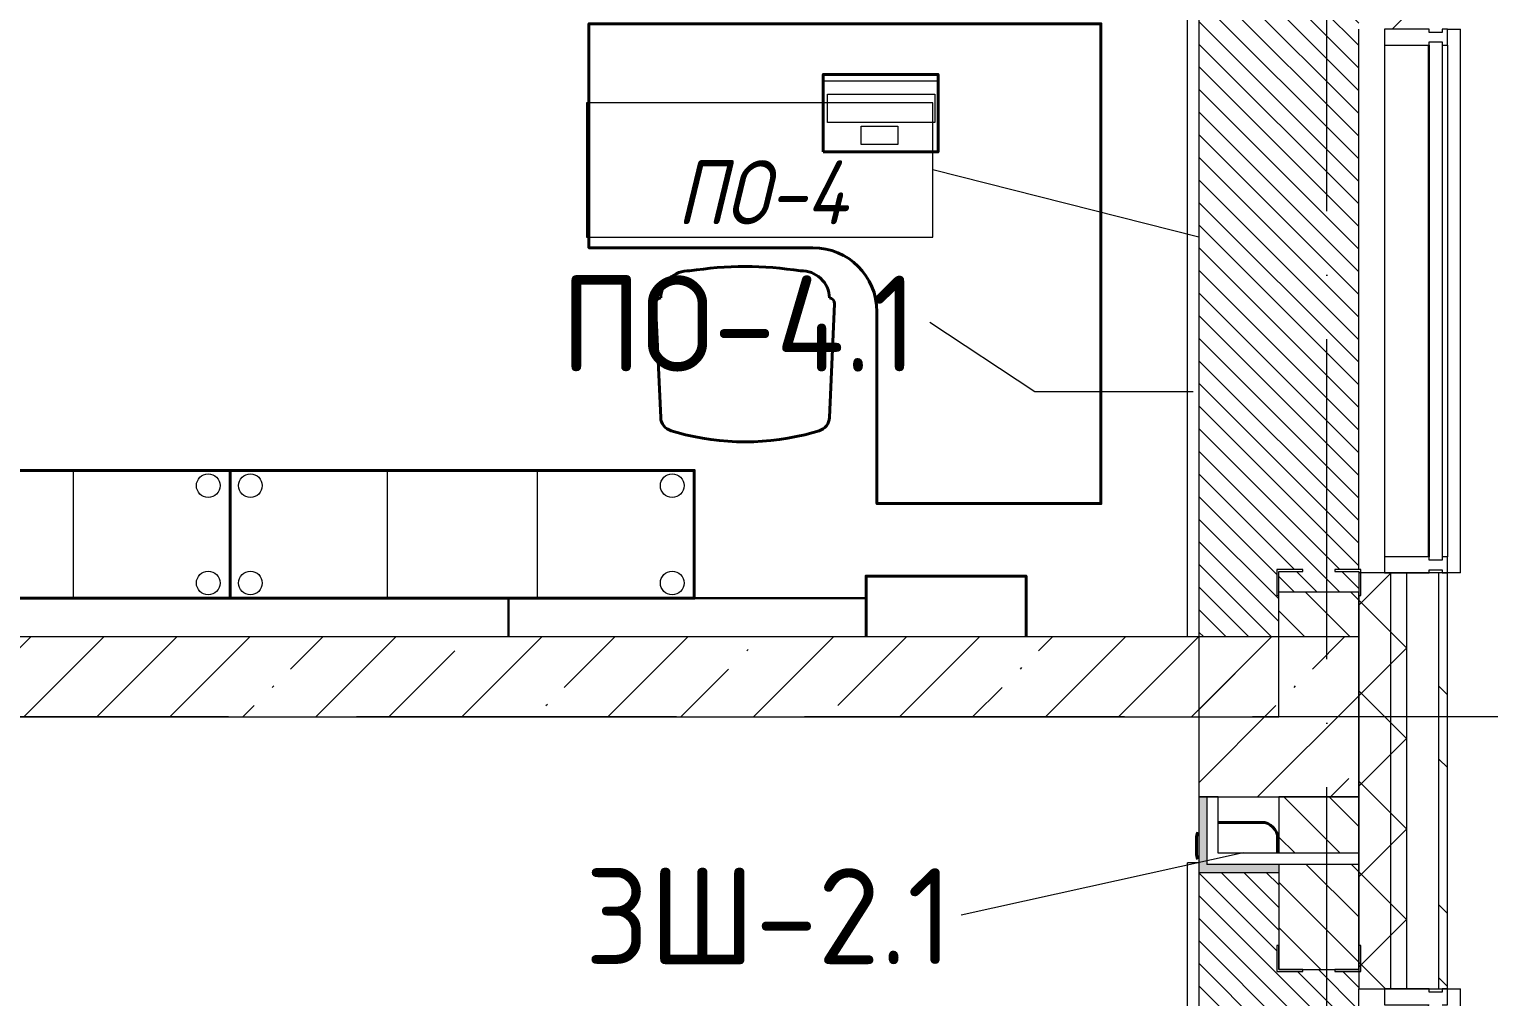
# Model space of a CAD drawing. Header units: millimetres. Extents: x -6467 to 105918, y -7090 to 92481.
# Drawn here: x 97095 to 101656, y 15456 to 18481 of the extents above; entities that cross this region are included whole.
import ezdxf

# ---------------------------------------------------------------- set-up
doc = ezdxf.new("R2010")
doc.units = ezdxf.units.MM
doc.linetypes.add('50_200_ШТРИХ_1Т_ш5_п1_п1_', pattern=[1400, 1000, -200, 0, -200])
for name, color, linetype, lineweight in [('A-FLOR', 7, 'Continuous', 9), ('A-FLOR-IDEN', 7, 'Continuous', 9), ('A-GLAZ', 7, 'Continuous', 5), ('A-GLAZ-CWMG', 7, 'Continuous', 9), ('A-GLAZ-CWMG-1', 7, 'Continuous', 20), ('A-WALL', 7, 'Continuous', 5), ('A-WALL-FNSH-1', 7, 'Continuous', 5), ('A-WALL-IDEN', 7, 'Continuous', 9), ('I-WALL', 7, 'Continuous', 5), ('S-COLS-1', 7, 'Continuous', 5)]:
    doc.layers.add(name, color=color, linetype=linetype, lineweight=lineweight)
for name, color, linetype, lineweight, true_color in [('A-FLOR-PATT-1', 7, 'Continuous', 5, 0xd61c12), ('A-GENM-1', 7, 'Continuous', 9, 0xaaaaaa), ('A-GENM-2', 7, 'Continuous', 20, 0xaaaaaa), ('A-WALL-1', 7, 'Continuous', 5, 0x77b143), ('A-WALL-3', 7, 'Continuous', 5, 0x787878), ('мебель 2 этаж-1', 7, 'Continuous', 40, 0xaaaaaa), ('Оси-3', 7, '50_200_ШТРИХ_1Т_ш5_п1_п1_', 9, 0xaaaaaa), ('ТХ_функционал-2', 7, 'Continuous', 40, 0xaaaaaa), ('ТХ_функционал-4', 7, 'Continuous', 20, 0xaaaaaa), ('ТХ_функционал-9', 7, 'Continuous', 30, 0xaaaaaa)]:
    doc.layers.add(name, color=color, linetype=linetype, lineweight=lineweight, true_color=true_color)
doc.styles.add('GOST Common', font='GOST_Common.ttf', dxfattribs={"height": 300})
doc.styles.add('GOST Common_I', font='GOST_Common Italic.ttf', dxfattribs={"width": 0.9, "height": 200})
pattern_1 = [(45, (0, 0), (-228.0985, 228.0985), []), (45, (228.1, 0), (-228.0985, 228.0985), [403.225, -80.645, 6.706, -73.939])]
pattern_2 = [(45, (0, 0), (-141.42136, 141.42136), []), (135, (0, 0), (-141.42136, -141.42136), [])]
pattern_3 = [(135, (0, 0), (-70.71068, -70.71068), [])]

# ---------------------------------------------------------------- blocks, each defined once
blk = doc.blocks.new('Прямоугольный импост - Импост структурный с накладкой - 180мм-22437098-АИ_План этажа Радиаторы_2')
at = {"layer": 'A-GLAZ-CWMG-1'}
for p, q in [((-50, 0), (-50, 17)), ((-50, 17), (0, 17)), ((-40, 0), (-50, 0)), ((-40, -40), (-40, 0)), ((0, 0), (-10, 0)), ((-10, 0), (-10, -40)), ((0, 17), (0, 0)), ((-50, -180), (-50, -40)), ((-50, -40), (-40, -40)), ((-10, -40), (0, -40)), ((0, -40), (0, -180)), ((0, -180), (-50, -180))]:
    blk.add_line(p, q, dxfattribs=at)
blk = doc.blocks.new('Прямоугольный импост - Импост структурный с накладкой - 180мм-22437099-АИ_План этажа Радиаторы_2')
at = {"layer": 'A-GLAZ-CWMG-1'}
for p, q in [((0, 17), (-50, 17)), ((-50, 17), (-50, 0)), ((-50, 0), (-40, 0)), ((-40, 0), (-40, -40)), ((-10, -40), (-10, 0)), ((-10, 0), (0, 0)), ((0, 0), (0, 17)), ((-40, -40), (-50, -40)), ((-50, -40), (-50, -180)), ((0, -40), (-10, -40)), ((0, -180), (0, -40)), ((-50, -180), (0, -180))]:
    blk.add_line(p, q, dxfattribs=at)
blk = doc.blocks.new('Прямоугольный импост - Импост структурный с накладкой - 180мм-22437089-АИ_План этажа Радиаторы_2')
at = {"layer": 'A-GLAZ-CWMG'}
for p, q in [((47650, 55111), (46050, 55111)), ((47650, 54931), (46050, 54931)), ((47650, 54914), (46050, 54914))]:
    blk.add_line(p, q, dxfattribs=at)
blk = doc.blocks.new('Прямоугольный импост - Импост структурный с накладкой - 180мм-22437111-АИ_План этажа Радиаторы_2')
at = {"layer": 'A-GLAZ-CWMG-1'}
for p, q in [((-50, 0), (-50, 17)), ((-50, 17), (0, 17)), ((0, 0), (-10, 0)), ((-10, 0), (-10, -40)), ((0, 17), (0, 0)), ((-50, -180), (-50, -40)), ((-10, -40), (0, -40)), ((0, -40), (0, -180)), ((0, -180), (-50, -180))]:
    blk.add_line(p, q, dxfattribs=at)
blk = doc.blocks.new('Фахверк _газобетон торцы_269 - Фахверк _газобетон торцы_-25573607-АИ_План этажа Радиаторы_2')
at = {"layer": 'A-GENM-2'}
for p, q in [((88250, 11134.7), (88169, 11134.7)), ((88169, 11134.7), (88169, 11053.7)), ((88250, 11128.7), (88250, 11134.7)), ((88175, 11053.7), (88175, 11128.7)), ((88175, 11128.7), (88250, 11128.7)), ((88169, 11053.7), (88175, 11053.7)), ((88175, 10953.7), (88169, 10953.7)), ((88169, 10953.7), (88169, 10872.7)), ((88175, 10878.7), (88175, 10953.7)), ((88169, 10872.7), (88250, 10872.7)), ((88250, 10878.7), (88175, 10878.7)), ((88250, 10872.7), (88250, 10878.7))]:
    blk.add_line(p, q, dxfattribs=at)
blk = doc.blocks.new('Фахверк _газобетон торцы_337 - Фахверк _газобетон торцы_-25574167-АИ_План этажа Радиаторы_2')
at = {"layer": 'A-GENM-2'}
for p, q in [((89406, 11134.7), (89325, 11134.7)), ((89325, 11134.7), (89325, 11128.7)), ((89406, 11053.7), (89406, 11134.7)), ((89325, 11128.7), (89400, 11128.7)), ((89400, 11128.7), (89400, 11053.7)), ((89400, 11053.7), (89406, 11053.7)), ((89400, 10953.7), (89400, 10878.7)), ((89406, 10953.7), (89400, 10953.7)), ((89406, 10872.7), (89406, 10953.7)), ((89400, 10878.7), (89325, 10878.7)), ((89325, 10878.7), (89325, 10872.7)), ((89325, 10872.7), (89406, 10872.7))]:
    blk.add_line(p, q, dxfattribs=at)
blk = doc.blocks.new('Отлив_СКБ - Отлив витража-V390-АИ_План этажа Радиаторы_2')
at = {"layer": 'A-GLAZ'}
for p, q in [((0, 59), (0, 100)), ((1700, 100), (0, 100)), ((1700, 100), (1700, 59)), ((875, 2), (1650, 2)), ((825, 0), (50, 0)), ((1650, 0), (875, 0))]:
    blk.add_line(p, q, dxfattribs=at)
blk = doc.blocks.new('Отлив_СКБ - Отлив витража-V389-АИ_План этажа Радиаторы_2')
at = {"layer": 'A-GLAZ'}
for p, q in [((0, 59), (0, 100)), ((1700, 100), (0, 100)), ((1700, 100), (1700, 59)), ((50, 2), (1650, 2)), ((1650, 0), (50, 0))]:
    blk.add_line(p, q, dxfattribs=at)
blk = doc.blocks.new('мебель 2 этаж-28800768-АИ_План этажа Радиаторы_2')
at = {"layer": 'ТХ_функционал-2'}
for p, q in [((101316, 19337.8), (101331.8, 18982.6)), ((101859.5, 18982.6), (101875.3, 19337.8)), ((101364.6, 18940.7), (101383.3, 18935.2)), ((101808, 18935.2), (101826.7, 18940.7)), ((103073.5, 17716.7), (103209.9, 17716.7)), ((103006.3, 17620.3), (103006.3, 17666.7)), ((103259.9, 17666.7), (103259.9, 17620.3))]:
    blk.add_line(p, q, dxfattribs=at)
at = {"layer": 'ТХ_функционал-2', "flags": 128}
for points in [[(101807.5, 19513.1), (101107.5, 19513.1), (101107.5, 20213.1), (102707.5, 20213.1), (102707.5, 19313.1), (102707.5, 18713.1), (102007.5, 18713.1), (102007.5, 19313.1)], [(101973.5, 18297.6), (101973.5, 18486.3), (102473.5, 18486.3), (102473.5, 18297.6)]]:
    blk.add_lwpolyline(points, dxfattribs=at)
for points in [[(101839.7, 19812.7), (102198.7, 19812.7), (102198.7, 20054.7), (101839.7, 20054.7)], [(98536.6, 18417.1), (99986.6, 18417.1), (99986.6, 18817.1), (98536.6, 18817.1)], [(99986.6, 18417.1), (101436.6, 18417.1), (101436.6, 18817.1), (99986.6, 18817.1)]]:
    blk.add_lwpolyline(points, close=True, dxfattribs=at)
at = {"layer": 'ТХ_функционал-2'}
for centre, radius, start, end in [((101807.5, 19313.1), 200, 0, 90), ((101418.3, 19354.1), 86.4, 87.5378, 178.736), ((101595.5, 18348.7), 1105.5, 80.9686, 99.0314), ((101772.8, 19354.1), 86.4, 1.264, 92.4622), ((101333.6, 19338.4), 17.6, 94.7434, 181.8292), ((101857.7, 19338.4), 17.6, 358.1708, 85.2566), ((101377.6, 18984.6), 45.8, 182.5404, 253.5801), ((101813.8, 18984.6), 45.8, 286.4199, 357.4596), ((101595.7, 19699.4), 793.2, 254.4748, 285.5252), ((103209.9, 17666.7), 50, 0, 90), ((103056.3, 17666.7), 50, 157.9111, 180), ((103056.3, 17620.3), 50, 180, 202.0889)]:
    blk.add_arc(centre, radius, start, end, dxfattribs=at)
at = {"layer": 'ТХ_функционал-4'}
for p, q in [((101839.7, 20034.5), (102198.7, 20034.5)), ((101331.2, 18996.3), (101316, 19337.8)), ((101860.1, 18996.3), (101875.3, 19337.8)), ((99495.6, 18817.1), (99495.6, 18417.1)), ((100476.6, 18817.1), (100476.6, 18417.1)), ((100945.6, 18817.1), (100945.6, 18417.1))]:
    blk.add_line(p, q, dxfattribs=at)
at = {"layer": 'ТХ_функционал-4', "flags": 128}
for points in [[(101853.3, 19993), (102188.3, 19993), (102188.3, 19905), (101853.3, 19905)], [(101958.4, 19892.8), (102072.9, 19892.8), (102072.9, 19836.1), (101958.4, 19836.1)]]:
    blk.add_lwpolyline(points, close=True, dxfattribs=at)
at = {"layer": 'ТХ_функционал-4'}
for centre in [(99917.9, 18769.3), (100049.6, 18769.3), (101367.9, 18769.3), (99917.9, 18464.9), (100049.6, 18464.9), (101367.9, 18464.9)]:
    blk.add_circle(centre, 37, dxfattribs=at)
at = {"layer": 'ТХ_функционал-9'}
blk.add_line((100856, 18296.3), (100856, 18417.1), dxfattribs=at)
at = {"layer": 'ТХ_функционал-9', "flags": 128}
for points in [[(100856, 18417.1), (98851, 18417.1), (98851, 18296.3)], [(101973.5, 18297.6), (101973.5, 18417.1), (100856, 18417.1), (100856, 18296.3)]]:
    blk.add_lwpolyline(points, dxfattribs=at)
blk = doc.blocks.new('AAR_СКБ_Марка_Перекрытия_1 мм - Марка пола-27961726-АИ_План этажа Радиаторы_2')
at = {"layer": 'A-FLOR-IDEN'}
for p, q in [((2.723, 2.101), (-2.69, 2.101)), ((-2.69, 2.101), (-2.69, 0)), ((2.723, 0), (2.723, 2.101)), ((-2.69, 0), (2.723, 0))]:
    blk.add_line(p, q, dxfattribs=at)

msp = doc.modelspace()

# ---------------------------------------------------------------- hatches: boundary and pattern name
at = {"layer": 'A-FLOR-PATT-1'}
h = msp.add_hatch(dxfattribs=at)
h.set_pattern_fill('FP_300', color=256, style=0, pattern_type=2)
h.set_pattern_definition([(315, (101000, 17831.04), (35.3553, 35.3553), [])])
h.paths.add_polyline_path([(101000, 16581), (101000, 16711), (100994, 16711), (100994, 16792), (101075, 16792), (101075, 16786), (101000, 16786), (101000, 16721), (101250, 16721), (101250, 16786), (101175, 16786), (101175, 16792), (101250, 16792), (101250, 18535), (101175, 18535), (101175, 18541), (101075, 18541), (101075, 18535), (100994, 18535), (100994, 18616), (101000, 18616), (101000, 19081), (100750, 19081), (100750, 16581), (100827.3, 16581)])
h = msp.add_hatch(dxfattribs=at)
h.set_pattern_fill('FP_299', color=256, style=0, pattern_type=2)
h.set_pattern_definition([(315, (101000, 13331.04), (35.3553, 35.3553), [])])
h.paths.add_polyline_path([(101000, 10581), (101000, 10646), (100994, 10646), (100994, 10727), (101075, 10727), (101075, 10721), (101175, 10721), (101175, 10727), (101250, 10727), (101249.2, 12535), (101175, 12535), (101175, 12541), (101075, 12541), (101075, 12535), (100994, 12535), (100994, 12616), (101000, 12616), (101000, 13646), (100994, 13646), (100994, 13727), (101075, 13727), (101075, 13721), (101175, 13721), (101175, 13727), (101250, 13727), (101250, 15535), (101175, 15535), (101175, 15541), (101075, 15541), (101075, 15535), (100994, 15535), (100994, 15616), (101000, 15616), (101000, 15845), (100750, 15845), (100750, 10581), (100994, 10581)])
at = {"layer": 'A-WALL'}
h = msp.add_hatch(dxfattribs=at)
h.set_pattern_fill('FP_125', color=256, style=0, pattern_type=2)
h.set_pattern_definition(pattern_2)
h.paths.add_polyline_path([(101350, -2019), (101350, -1129), (101250, -1129), (101250, -2019)])
h.paths.add_polyline_path([(101350, 571), (101350, 1766), (101250, 1766), (101250, 571)])
h.paths.add_polyline_path([(101250, 3466), (101350, 3466), (101350, 4766), (101250, 4766), (101250, 3911.6)])
h.paths.add_polyline_path([(101350, 6466), (101350, 7781), (101250, 7781), (101250, 6466)])
h.paths.add_polyline_path([(101250, 9481), (101350, 9481), (101350, 10781), (101250, 10781), (101250, 9543)])
h.paths.add_polyline_path([(101350, 12481), (101350, 13781), (101250, 13781), (101250, 12481)])
h.paths.add_polyline_path([(101350, 15481), (101350, 16781), (101250, 16781), (101250, 15481)])
h.paths.add_polyline_path([(101250, 18481), (101350, 18481), (101350, 19781), (101250, 19781), (101250, 18694.1)])
h.paths.add_polyline_path([(101350, 21481), (101350, 22781), (101250, 22781), (101250, 21481)])
h.paths.add_polyline_path([(101350, 24481), (101350, 25781), (101250, 25781), (101250, 24481)])
h.paths.add_polyline_path([(101350, 27481), (101350, 28781), (101250, 28781), (101250, 27481)])
h.paths.add_polyline_path([(101350, 30481), (101350, 31781), (101250, 31781), (101250, 30481)])
h.paths.add_polyline_path([(101250, 33481), (101350, 33481), (101350, 34781), (101250, 34781), (101250, 34081)])
h.paths.add_polyline_path([(101250, 36481), (101350, 36481), (101350, 37881), (101250, 37881), (101250, 36996.3)])
h.paths.add_polyline_path([(101350, 39581), (101350, 40671), (101250, 40671), (101250, 39581)])
h.paths.add_polyline_path([(101350, 42371), (101350, 43781), (101250, 43781), (101250, 42371)])
h.paths.add_polyline_path([(101350, 45481), (101350, 47071), (101250, 47071), (101250, 45481)])
h = msp.add_hatch(dxfattribs=at)
h.set_pattern_fill('FP_125', color=256, style=0, pattern_type=2)
h.set_pattern_definition(pattern_2)
h.paths.add_polyline_path([(101350, -2069), (101400, -2069), (101400, -1129), (101350, -1129), (101350, -2019)])
h.paths.add_polyline_path([(101400, 571), (101400, 1766), (101350, 1766), (101350, 571)])
h.paths.add_polyline_path([(101400, 3466), (101400, 4766), (101350, 4766), (101350, 3466)])
h.paths.add_polyline_path([(101350, 6466), (101400, 6466), (101400, 7781), (101350, 7781), (101350, 6727.3)])
h.paths.add_polyline_path([(101350, 9481), (101400, 9481), (101400, 10781), (101350, 10781), (101350, 9543)])
h.paths.add_polyline_path([(101400, 12481), (101400, 13781), (101350, 13781), (101350, 12481)])
h.paths.add_polyline_path([(101400, 15481), (101400, 16781), (101350, 16781), (101350, 15481)])
h.paths.add_polyline_path([(101350, 18481), (101400, 18481), (101400, 19781), (101350, 19781), (101350, 18694.1)])
h.paths.add_polyline_path([(101350, 21481), (101400, 21481), (101400, 22781), (101350, 22781), (101350, 21509.8)])
h.paths.add_polyline_path([(101400, 24481), (101400, 25781), (101350, 25781), (101350, 24481)])
h.paths.add_polyline_path([(101350, 27481), (101400, 27481), (101400, 28781), (101350, 28781), (101350, 27845.2)])
h.paths.add_polyline_path([(101350, 30481), (101400, 30481), (101400, 31781), (101350, 31781), (101350, 30660.9)])
h.paths.add_polyline_path([(101400, 33481), (101400, 34781), (101350, 34781), (101350, 33481)])
h.paths.add_polyline_path([(101400, 36481), (101400, 37881), (101350, 37881), (101350, 36481)])
h.paths.add_polyline_path([(101400, 39581), (101400, 40671), (101350, 40671), (101350, 39581)])
h.paths.add_polyline_path([(101400, 42371), (101400, 43781), (101350, 43781), (101350, 42371)])
h.paths.add_polyline_path([(101350, 45481), (101400, 45481), (101400, 47071), (101350, 47071), (101350, 46147.4)])
h = msp.add_hatch(dxfattribs=at)
h.set_pattern_fill('FP_1', color=256, style=0, pattern_type=2)
h.set_pattern_definition(pattern_1)
h.paths.add_polyline_path([(101000, 16331), (101000, 16581), (93750, 16581), (93750, 16331), (100827.3, 16331)])
at = {"layer": 'A-WALL-1'}
for points in [[(100775, 15870), (100775, 16081), (100750, 16081), (100750, 15870)], [(101000, 15845), (101000, 15870), (100750, 15870), (100750, 15845), (100827.3, 15845)]]:
    msp.add_hatch(color=256, dxfattribs=at).paths.add_polyline_path(points)
at = {"layer": 'A-WALL-3'}
h = msp.add_hatch(dxfattribs=at)
h.set_pattern_fill('FP_124', color=256, style=0, pattern_type=2)
h.set_pattern_definition([(135, (0, 0), (-342.1478, -342.1478), []), (135, (228.1, 0), (-342.1478, -342.1478), [])])
h.paths.add_polyline_path([(101500, -2196), (101527, -2196), (101527, -1129), (101500, -1129), (101500, -2169)])
h.paths.add_polyline_path([(101527, 571), (101527, 1766), (101500, 1766), (101500, 571)])
h.paths.add_polyline_path([(101500, 3466), (101527, 3466), (101527, 4766), (101500, 4766), (101500, 3911.6)])
h.paths.add_polyline_path([(101527, 6466), (101527, 7781), (101500, 7781), (101500, 6466)])
h.paths.add_polyline_path([(101500, 9481), (101527, 9481), (101527, 10781), (101500, 10781), (101500, 9543)])
h.paths.add_polyline_path([(101527, 12481), (101527, 13781), (101500, 13781), (101500, 12481)])
h.paths.add_polyline_path([(101527, 15481), (101527, 16781), (101500, 16781), (101500, 15481)])
h.paths.add_polyline_path([(101527, 18481), (101527, 19781), (101500, 19781), (101500, 18481)])
h.paths.add_polyline_path([(101527, 21481), (101527, 22781), (101500, 22781), (101500, 21481)])
h.paths.add_polyline_path([(101527, 24481), (101527, 25781), (101500, 25781), (101500, 24481)])
h.paths.add_polyline_path([(101527, 27481), (101527, 28781), (101500, 28781), (101500, 27481)])
h.paths.add_polyline_path([(101527, 30481), (101527, 31781), (101500, 31781), (101500, 30481)])
h.paths.add_polyline_path([(101500, 33481), (101527, 33481), (101527, 34781), (101500, 34781), (101500, 34180.6)])
h.paths.add_polyline_path([(101527, 36481), (101527, 37881), (101500, 37881), (101500, 36481)])
h.paths.add_polyline_path([(101527, 39581), (101527, 40671), (101500, 40671), (101500, 39581)])
h.paths.add_polyline_path([(101527, 42371), (101527, 43781), (101500, 43781), (101500, 42371)])
h.paths.add_polyline_path([(101527, 45481), (101527, 47071), (101500, 47071), (101500, 45481)])
at = {"layer": 'I-WALL'}
h = msp.add_hatch(dxfattribs=at)
h.set_pattern_fill('FP_2', color=256, style=0, pattern_type=2)
h.set_pattern_definition(pattern_3)
h.paths.add_polyline_path([(101000, 16581), (101250, 16582.3), (101250, 16721), (101000, 16721), (101000, 16582.3)])
h.paths.add_polyline_path([(101250, 18541), (101250, 19081), (101000, 19081), (101000, 18541), (101242.6, 18541)])
h.paths.add_polyline_path([(101242.6, 19581), (101250, 19581), (101250, 19721), (101000, 19721), (101000, 19581), (101220.3, 19581)])
h.paths.add_polyline_path([(101000, 21541), (101250, 21541), (101250, 22721), (101000, 22721), (101000, 22213.8)])
h.paths.add_polyline_path([(101000, 24541), (101250, 24541), (101250, 24890), (101000, 24890), (101000, 24865)])
h.paths.add_polyline_path([(101000, 24925), (101250, 24925), (101250, 25081), (101000, 25081), (101000, 25029.5)])
h.paths.add_polyline_path([(101000, 25581), (101250, 25581), (101250, 25721), (101000, 25721)])
h.paths.add_polyline_path([(101250, 27541), (101250, 28081), (101000, 28081), (101000, 27541), (101242.6, 27541)])
h.paths.add_polyline_path([(101195.3, 28581), (101250, 28581), (101250, 28721), (101000, 28721), (101000, 28581)])
h.paths.add_polyline_path([(101242.6, 30541), (101250, 30541), (101250, 31721), (101000, 31721), (101000, 30541)])
h.paths.add_polyline_path([(101000, 33541), (101250, 33541), (101250, 34081), (101000, 34081), (101000, 33828.6)])
h.paths.add_polyline_path([(101195.3, 34581), (101250, 34581), (101250, 34721), (101000, 34721), (101000, 34581), (101185.2, 34581)])
h.paths.add_polyline_path([(101000, 36541), (101250, 36541), (101250, 37081), (101000, 37081), (101000, 36996.3)])
h.paths.add_polyline_path([(101029.9, 37581), (101250, 37581), (101250, 37722.1), (101000, 37722.1), (101000, 37581)])
h.paths.add_polyline_path([(101242.6, 37757.1), (101250, 37757.1), (101250, 37821), (101000, 37821), (101000, 37757.1)])
h.paths.add_polyline_path([(101000, 39641), (101250, 39641), (101250, 40612.8), (101000, 40612.8), (101000, 39812)])
h.paths.add_polyline_path([(101153.3, 42931), (101250, 42931), (101250, 43721), (101000, 43721), (101000, 42931)])
h.paths.add_polyline_path([(101250, 45541), (101250, 46281), (101000, 46281), (101000, 45541)])
h = msp.add_hatch(dxfattribs=at)
h.set_pattern_fill('FP_2', color=256, style=0, pattern_type=2)
h.set_pattern_definition(pattern_3)
h.paths.add_polyline_path([(101000, 10581), (101250, 10581), (101250, 10721), (101000, 10721)])
h.paths.add_polyline_path([(101242.6, 12541), (101250, 12541), (101250, 13721), (101000, 13721), (101000, 12541)])
h.paths.add_polyline_path([(101000, 15541), (101250, 15541), (101250, 15870), (101000, 15870), (101000, 15845)])
h.paths.add_polyline_path([(101250, 15905), (101250, 16081), (101000, 16081), (101000, 15905)])
at = {"layer": 'S-COLS-1'}
h = msp.add_hatch(dxfattribs=at)
h.set_pattern_fill('FP_1', color=256, style=0, pattern_type=2)
h.set_pattern_definition(pattern_1)
h.paths.add_polyline_path([(100750, 16081), (101250, 16081), (101250, 16581), (100750, 16581)])

# ---------------------------------------------------------------- linework, layer by layer
at = {"layer": 'A-FLOR'}
for p, q in [((100750, 19081), (100750, 16581)), ((101250, 16792), (101250, 18481)), ((100750, 15845), (100750, 10581)), ((101250, 13781), (101250, 15481))]:
    msp.add_line(p, q, dxfattribs=at)
at = {"layer": 'A-FLOR-IDEN'}
msp.add_line((100750, 17831), (99919, 18041.2), dxfattribs=at)
at = {"layer": 'A-WALL'}
for p, q in [((100715, 16581), (100715, 19021)), ((101350, 15481), (101350, 16781)), ((101400, 15481), (101400, 16781)), ((101500, 15481), (101500, 16781)), ((101000, 16331), (101000, 16721)), ((101250, 16721), (101000, 16721)), ((101250, 16581), (101250, 16721)), ((101250, 16581), (93750, 16581)), ((93750, 16331), (101000, 16331)), ((100810, 16081), (100775, 16081)), ((100775, 16081), (100775, 15870)), ((100810, 15905), (100810, 16081)), ((101000, 16081), (101000, 15905)), ((101250, 16081), (101000, 16081)), ((101250, 15541), (101250, 16081)), ((100715, 10641), (100715, 15875)), ((100750, 15875), (100715, 15875)), ((101250, 15905), (100810, 15905)), ((101250, 15870), (100775, 15870)), ((101000, 15870), (101000, 15541)), ((101000, 15541), (101250, 15541))]:
    msp.add_line(p, q, dxfattribs=at)
at = {"layer": 'A-WALL-FNSH-1'}
for p, q in [((101250, 16781), (101250, 15481)), ((101527, 16781), (101250, 16781)), ((101527, 15481), (101527, 16781)), ((100775, 16081), (100750, 16081)), ((100750, 16081), (100750, 15845)), ((100750, 15845), (101000, 15845)), ((101250, 15481), (101527, 15481))]:
    msp.add_line(p, q, dxfattribs=at)
at = {"layer": 'A-WALL-IDEN'}
for p, q in [((100237.1, 17347.6), (99909, 17564.1)), ((100732.5, 17347.6), (100237.1, 17347.6)), ((100888.1, 15906.6), (100007.5, 15711.6))]:
    msp.add_line(p, q, dxfattribs=at)
at = {"layer": 'S-COLS-1'}
for p, q in [((101250, 16581), (100750, 16581)), ((100750, 16581), (100750, 16081)), ((101250, 16081), (101250, 16581)), ((100750, 16081), (101250, 16081))]:
    msp.add_line(p, q, dxfattribs=at)
at = {"layer": 'Оси-3'}
for p, q in [((101150, -5889.7), (101150, 91281)), ((104718, 16331), (66949.8, 16331))]:
    msp.add_line(p, q, dxfattribs=at)

# ---------------------------------------------------------------- block references
at = {"layer": 'A-FLOR-IDEN', "xscale": 199.9999999999999, "yscale": 199.9999999999999, "zscale": 199.9999999999999}
msp.add_blockref('AAR_СКБ_Марка_Перекрытия_1 мм - Марка пола-27961726-АИ_План этажа Радиаторы_2', (99374.3, 17831), dxfattribs=at)
at = {"layer": 'A-GENM-1'}
for name, p, rotation in [('Фахверк _газобетон торцы_269 - Фахверк _газобетон торцы_-25573607-АИ_План этажа Радиаторы_2', (90121.3, 104961), 270.0000000000002), ('Фахверк _газобетон торцы_337 - Фахверк _газобетон торцы_-25574167-АИ_План этажа Радиаторы_2', (90121.3, 104941), 270.0000000000004)]:
    msp.add_blockref(name, p, dxfattribs=dict(at, rotation=rotation))
at = {"layer": 'A-GLAZ', "rotation": 269.9999999999995}
for name, p in [('Отлив_СКБ - Отлив витража-V389-АИ_План этажа Радиаторы_2', (101468, 18481)), ('Отлив_СКБ - Отлив витража-V390-АИ_План этажа Радиаторы_2', (101468, 15481))]:
    msp.add_blockref(name, p, dxfattribs=at)
at = {"layer": 'A-GLAZ-CWMG', "extrusion": (0, 0, -1), "rotation": 90.00000000000169}
for name, p in [('Прямоугольный импост - Импост структурный с накладкой - 180мм-22437098-АИ_План этажа Радиаторы_2', (-101510, 18481)), ('Прямоугольный импост - Импост структурный с накладкой - 180мм-22437111-АИ_План этажа Радиаторы_2', (-101510, 15481))]:
    msp.add_blockref(name, p, dxfattribs=at)
at = {"layer": 'A-GLAZ-CWMG'}
for name, p, rotation in [('Прямоугольный импост - Импост структурный с накладкой - 180мм-22437089-АИ_План этажа Радиаторы_2', (156441, -29219), 90), ('Прямоугольный импост - Импост структурный с накладкой - 180мм-22437099-АИ_План этажа Радиаторы_2', (101510, 16781), 269.9999999999984)]:
    msp.add_blockref(name, p, dxfattribs=dict(at, rotation=rotation))
at = {"layer": 'мебель 2 этаж-1'}
msp.add_blockref('мебель 2 этаж-28800768-АИ_План этажа Радиаторы_2', (-2263.5, -1715.2), dxfattribs=at)

# ---------------------------------------------------------------- texts
at = {"layer": 'A-FLOR-IDEN', "insert": (99384.5, 17970.8), "char_height": 200, "width": 572.4, "attachment_point": 5, "line_spacing_factor": 1.022766, "style": 'GOST Common_I'}
msp.add_mtext('\\pt180,360,540,720,900,1080,1260,1440,1620,1800,1980,2160,2340,2520,2700,2880,3060,3240,3420,3600,3780,3960,4140,4320,4500,4680,4860,5040,5220,5400,5580,5760;ПО-4', dxfattribs=at)
at = {"layer": 'A-WALL-IDEN', "char_height": 300, "attachment_point": 2, "line_spacing_factor": 1.022766, "style": 'GOST Common'}
for s, insert, width in [('\\pt80.001,159.999,240,320.001,399.999,480,560.001,639.999,720,800.001,879.999,960,1040.001,1119.999,1200,1280.001,1359.999,1440,1520.001,1599.999,1680,1760.001,1839.999,1920,2000.001,2079.999,2160,2240.001,2319.999,2400,2480.001,2559.999;ПО-4.1', (99313, 17710.6), 1178), ('\\pt80.001,159.999,240,320.001,399.999,480,560.001,639.999,720,800.001,879.999,960,1040.001,1119.999,1200,1280.001,1359.999,1440,1520.001,1599.999,1680,1760.001,1839.999,1920,2000.001,2079.999,2160,2240.001,2319.999,2400,2480.001,2559.999;ЗШ-2.1', (99406.5, 15858), 1190)]:
    msp.add_mtext(s, dxfattribs=dict(at, insert=insert, width=width))

doc.saveas('drawing.dxf')
